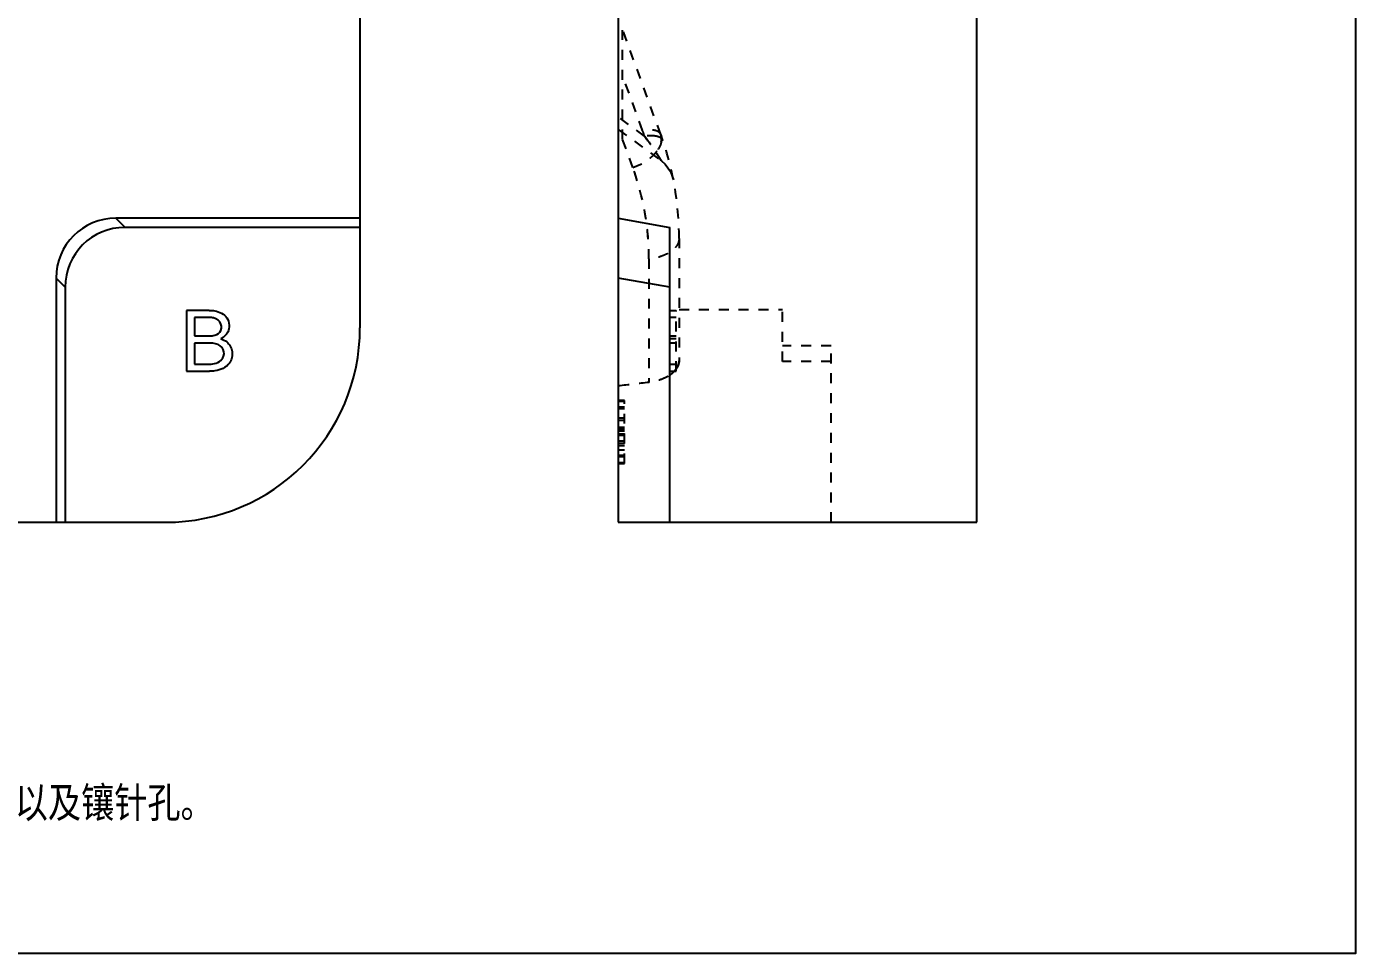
# Model space of a CAD drawing. Header units: millimetres. Extents: x -174 to 1895, y -261 to 458.
# Drawn here: x 273.4 to 492.1, y -18.4 to 134 of the extents above; entities that cross this region are included whole.
import ezdxf

# ---------------------------------------------------------------- set-up
doc = ezdxf.new("R2010")
doc.units = ezdxf.units.MM
doc.header["$LTSCALE"] = 16.335
doc.linetypes.add('HIDDEN', pattern=[0.2, 0.1, -0.1])
doc.layers.get('0').update_dxf_attribs({"linetype": 'CONTINUOUS'})
doc.layers.add('202', color=7, linetype='CONTINUOUS')
doc.styles.get("Standard").update_dxf_attribs({"font": 'txt', "width": 0.8})

msp = doc.modelspace()

# ---------------------------------------------------------------- linework, layer by layer
msp.add_lwpolyline([(-71.082, 385.971), (492.08, 385.971), (492.08, -18.425), (-71.082, -18.425)], close=True)
at = {"layer": '202', "color": 7, "linetype": 'Continuous'}
for p, q in [((370.783, 337.497), (370.783, 52.497)), ((429.783, 52.497), (429.783, 337.497)), ((328.267, 305.497), (328.267, 84.497)), ((328.267, 102.497), (288.115, 102.497)), ((288.115, 102.497), (289.614, 100.998)), ((328.267, 100.998), (289.614, 100.998)), ((370.783, 102.497), (379.283, 100.998)), ((379.283, 52.497), (379.283, 100.998)), ((279.766, 91.15), (278.267, 92.649)), ((278.267, 92.649), (278.267, 52.497)), ((379.283, 91.15), (370.783, 92.649)), ((279.766, 91.15), (279.766, 52.497)), ((303.447, 87.347), (299.697, 87.347)), ((299.697, 87.347), (299.697, 77.347)), ((303.527, 86.167), (301.017, 86.167)), ((301.017, 86.167), (301.017, 83.147)), ((301.017, 83.147), (303.527, 83.147)), ((303.527, 81.967), (301.017, 81.967)), ((301.017, 81.967), (301.017, 78.527)), ((299.697, 77.347), (303.527, 77.347)), ((301.017, 78.527), (303.527, 78.527)), ((20.267, 52.497), (296.267, 52.497)), ((370.783, 52.497), (429.783, 52.497))]:
    msp.add_line(p, q, dxfattribs=at)
at = {"layer": '202', "color": 8, "linetype": 'HIDDEN'}
for p, q in [((371.483, 115.495), (371.483, 134.52)), ((377.767, 116.297), (371.483, 133.564)), ((374.779, 116.937), (371.483, 125.993)), ((375.104, 116.012), (370.783, 119.157)), ((370.783, 117.085), (377.876, 111.923)), ((373.171, 110.856), (371.483, 115.495)), ((379.356, 110.217), (379.843, 108.842)), ((380.783, 99.196), (380.783, 79.068)), ((375.825, 95.807), (375.825, 75.498)), ((380.783, 87.497), (397.783, 87.497)), ((397.783, 78.925), (397.783, 87.497)), ((379.283, 87.347), (380.283, 87.347)), ((380.283, 86.167), (379.283, 86.167)), ((380.283, 77.344), (380.283, 87.352)), ((379.283, 83.146), (380.283, 83.146)), ((380.283, 82.667), (379.283, 82.667)), ((380.283, 81.967), (379.283, 81.967)), ((405.783, 81.497), (397.783, 81.497)), ((405.783, 52.497), (405.783, 81.497)), ((405.783, 78.925), (397.783, 78.925)), ((379.283, 78.516), (380.283, 78.516)), ((379.283, 77.342), (380.283, 77.342)), ((371.803, 72.518), (370.783, 72.518)), ((371.803, 72.347), (370.783, 72.347)), ((371.803, 62.181), (371.803, 72.527)), ((371.803, 71.432), (370.783, 71.432)), ((371.803, 71.387), (370.783, 71.387)), ((371.803, 71.247), (370.783, 71.247)), ((371.803, 71.167), (370.783, 71.167)), ((371.803, 69.607), (370.783, 69.607)), ((370.783, 69.297), (371.803, 69.297)), ((370.783, 68.146), (371.803, 68.146)), ((371.803, 68.107), (370.783, 68.107)), ((370.783, 67.933), (371.803, 67.933)), ((371.803, 67.667), (370.783, 67.667)), ((371.803, 67.497), (370.783, 67.497)), ((371.803, 66.967), (370.783, 66.967)), ((371.803, 66.937), (370.783, 66.937)), ((371.803, 66.887), (370.783, 66.887)), ((371.803, 66.787), (370.783, 66.787)), ((371.803, 65.857), (370.783, 65.857)), ((370.783, 65.517), (371.803, 65.517)), ((371.803, 65.067), (370.783, 65.067)), ((370.783, 64.427), (371.803, 64.427)), ((370.783, 63.516), (371.803, 63.516)), ((370.783, 63.303), (371.803, 63.303)), ((370.783, 62.342), (371.803, 62.342)), ((370.783, 62.177), (371.803, 62.177))]:
    msp.add_line(p, q, dxfattribs=at)
msp.add_lwpolyline([(377.879, 111.921), (378.491, 111.395), (379.356, 110.217)], dxfattribs=at)
for centre, radius, start, end in [((332.492, 101.545), 45.001, 18.75207, 19.99998), ((330.783, 99.196), 50, 0, 20), ((377.434, 115.033), 0.734, 18.81975, 29.30824), ((331.726, 95.79), 44.1, 0.02213, 19.97689), ((331.833, 95.798), 43.993, 0.01204, 7.69941), ((376.349, 80.921), 5.112, 305.62298, 309.35154), ((377.034, 80.142), 4.075, 314.24295, 316.56134)]:
    msp.add_arc(centre, radius, start, end, dxfattribs=at)
at = {"layer": '202', "color": 7, "linetype": 'Continuous'}
msp.add_arc((296.267, 84.497), 32, 270, 360, dxfattribs=at)
for centre in [(288.421, 92.342), (289.92, 90.844)]:
    msp.add_ellipse(centre, major_axis=(7.288, -7.288), ratio=0.9702875, start_param=2.3712736, end_param=3.9119117, dxfattribs=at)
at = {"layer": '202', "color": 8, "linetype": 'HIDDEN'}
msp.add_ellipse((403.167, 37.497), major_axis=(283.533, 29.28), ratio=0.1429456, start_param=1.6526092, end_param=1.6704893, dxfattribs=at)
for points, knots in [([(373.171, 110.856), (373.886, 111.102), (374.931, 111.592), (376.15, 112.481), (376.927, 113.237), (377.496, 114.046), (377.837, 114.854), (377.932, 115.618), (377.843, 116.089), (377.767, 116.297)], [0, 0, 0, 0, 0.2913724, 0.4396495, 0.580242, 0.707293, 0.8186302, 0.9147011, 1, 1, 1, 1]), ([(377.767, 116.297), (377.74, 116.373), (377.648, 116.525), (377.432, 116.708), (377.14, 116.854), (376.615, 117.003), (375.81, 117.049), (375.139, 116.99), (374.779, 116.937)], [0, 0, 0, 0, 0.0751252, 0.1600107, 0.2593674, 0.3761145, 0.662858, 1, 1, 1, 1]), ([(377.161, 115.963), (376.853, 116.04), (376.161, 116.105), (375.473, 116.058), (375.104, 116.012)], [0, 0, 0, 0, 0.4601225, 1, 1, 1, 1]), ([(378.129, 115.27), (378.102, 115.349), (378.014, 115.508), (377.799, 115.705), (377.502, 115.863), (376.971, 116.03), (376.153, 116.104), (375.47, 116.058), (375.104, 116.012)], [0, 0, 0, 0, 0.0759517, 0.1612568, 0.261461, 0.3791117, 0.6651751, 1, 1, 1, 1]), ([(377.877, 111.923), (377.868, 111.936), (377.836, 111.992), (377.763, 112.105), (377.656, 112.28), (377.465, 112.586), (377.187, 113.023), (376.816, 113.582), (376.416, 114.175), (375.849, 114.993), (375.408, 115.605), (375.104, 116.012)], [0, 0, 0, 0, 0.0101547, 0.0388044, 0.0817908, 0.134322, 0.2579685, 0.3961584, 0.5417693, 0.6919268, 1, 1, 1, 1]), ([(375.104, 116.012), (375.408, 115.605), (375.989, 114.799), (376.681, 113.787), (377.185, 113.025), (377.469, 112.58), (377.651, 112.287), (377.779, 112.084), (377.81, 112.028), (377.887, 111.909), (377.877, 111.923)], [0, 0, 0, 0, 0.3080894, 0.6039103, 0.7420741, 0.865784, 0.9182611, 0.9612316, 0.9901522, 1, 1, 1, 1]), ([(377.587, 115.813), (377.555, 115.828), (377.417, 115.889), (377.273, 115.935), (377.161, 115.963)], [0, 0, 0, 0, 0.2330402, 1, 1, 1, 1]), ([(377.767, 116.297), (377.794, 116.225), (377.887, 115.914), (377.908, 115.583), (377.886, 115.337)], [0, 0, 0, 0, 0.2370414, 1, 1, 1, 1]), ([(377.886, 115.337), (377.85, 114.916), (377.525, 114.003), (376.931, 113.259), (376.563, 112.894)], [0, 0, 0, 0, 0.4492876, 1, 1, 1, 1]), ([(378.074, 115.392), (378.05, 115.434), (377.926, 115.613), (377.738, 115.74), (377.587, 115.813)], [0, 0, 0, 0, 0.2224888, 1, 1, 1, 1]), ([(380.783, 99.196), (380.783, 99.005), (380.722, 98.603), (380.453, 98.015), (379.995, 97.456), (379.369, 96.948), (378.598, 96.518), (377.423, 96.059), (376.468, 95.872), (375.825, 95.807)], [0, 0, 0, 0, 0.0880609, 0.1851014, 0.2949575, 0.4187064, 0.5554026, 0.7012811, 1, 1, 1, 1]), ([(380.783, 79.068), (380.783, 78.87), (380.714, 78.454), (380.43, 77.857), (379.977, 77.29), (379.133, 76.567), (377.743, 75.863), (376.491, 75.575), (375.825, 75.498)], [0, 0, 0, 0, 0.0906145, 0.1891759, 0.2983969, 0.4194791, 0.6939152, 1, 1, 1, 1]), ([(380.553, 78.13), (380.59, 78.207), (380.718, 78.504), (380.783, 78.83), (380.783, 79.068)], [0, 0, 0, 0, 0.263182, 1, 1, 1, 1]), ([(379.59, 76.968), (379.616, 76.988), (379.714, 77.07), (379.808, 77.157), (379.877, 77.223)], [0, 0, 0, 0, 0.2545332, 1, 1, 1, 1]), ([(379.992, 77.341), (380.024, 77.374), (380.147, 77.508), (380.259, 77.651), (380.335, 77.761)], [0, 0, 0, 0, 0.2575078, 1, 1, 1, 1]), ([(380.335, 77.761), (380.356, 77.791), (380.435, 77.91), (380.506, 78.035), (380.553, 78.13)], [0, 0, 0, 0, 0.2562397, 1, 1, 1, 1])]:
    msp.add_open_spline(points, degree=3, knots=knots, dxfattribs=at)
at = {"layer": '202', "color": 7, "linetype": 'Continuous'}
for points, knots in [([(303.447, 87.347), (303.77, 87.366), (304.816, 87.291), (306.765, 86.395), (306.86, 83.775), (305.906, 82.961), (305.357, 82.667)], [0, 0, 0, 0, 0.1296647, 0.4515606, 0.7804969, 1, 1, 1, 1]), ([(303.527, 83.147), (303.724, 83.141), (304.307, 83.201), (305.404, 83.619), (305.647, 85.294), (304.475, 86.119), (303.758, 86.182), (303.527, 86.167)], [0, 0, 0, 0, 0.1061742, 0.3360641, 0.5837963, 0.8788745, 1, 1, 1, 1]), ([(305.357, 82.667), (305.74, 82.566), (306.603, 82.16), (307.459, 80.581), (306.978, 78.232), (304.997, 77.406), (303.829, 77.333), (303.527, 77.347)], [0, 0, 0, 0, 0.1288791, 0.3445402, 0.5741021, 0.8959012, 1, 1, 1, 1]), ([(303.527, 78.527), (303.714, 78.51), (304.589, 78.52), (306.127, 79.42), (305.761, 81.501), (304.431, 81.924), (303.711, 81.973), (303.527, 81.967)], [0, 0, 0, 0, 0.0849271, 0.42713, 0.6504849, 0.9149565, 1, 1, 1, 1])]:
    msp.add_open_spline(points, degree=3, knots=knots, dxfattribs=at)

# ---------------------------------------------------------------- texts
at = {"insert": (206.004, 33.912), "char_height": 5, "width": 134.45841, "attachment_point": 1}
msp.add_mtext('{\\fSimSun|b0|i0|c134|p2;后模芯\\P1.挖镶件槽。\\P2.做好螺丝沉头过孔。\\P3.镶件镶好后一起线割顶针以及镶针孔。\\P4.注意镶件放置位置。}', dxfattribs=at)

doc.saveas('drawing.dxf')
